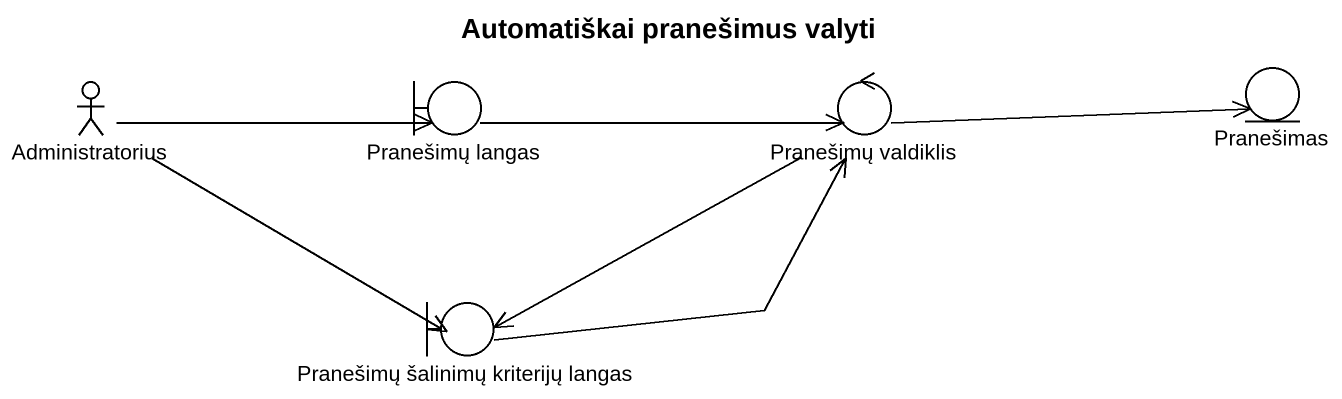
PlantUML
@startuml
title Automatiškai pranešimus valyti
actor Administratorius
boundary "Pranešimų langas" as Pranešimų_langas
control "Pranešimų valdiklis" as Pranešimų_valdiklis
entity Pranešimas
boundary "Pranešimų šalinimų kriterijų langas" as Pranešimų_šalinimų
Administratorius -right-> Pranešimų_langas
Administratorius -right-> Pranešimų_šalinimų
Pranešimų_langas -right-> Pranešimų_valdiklis
Pranešimų_valdiklis -right-> Pranešimas
Pranešimų_valdiklis -left-> Pranešimų_šalinimų
Pranešimų_šalinimų -right-> Pranešimų_valdiklis
@enduml
